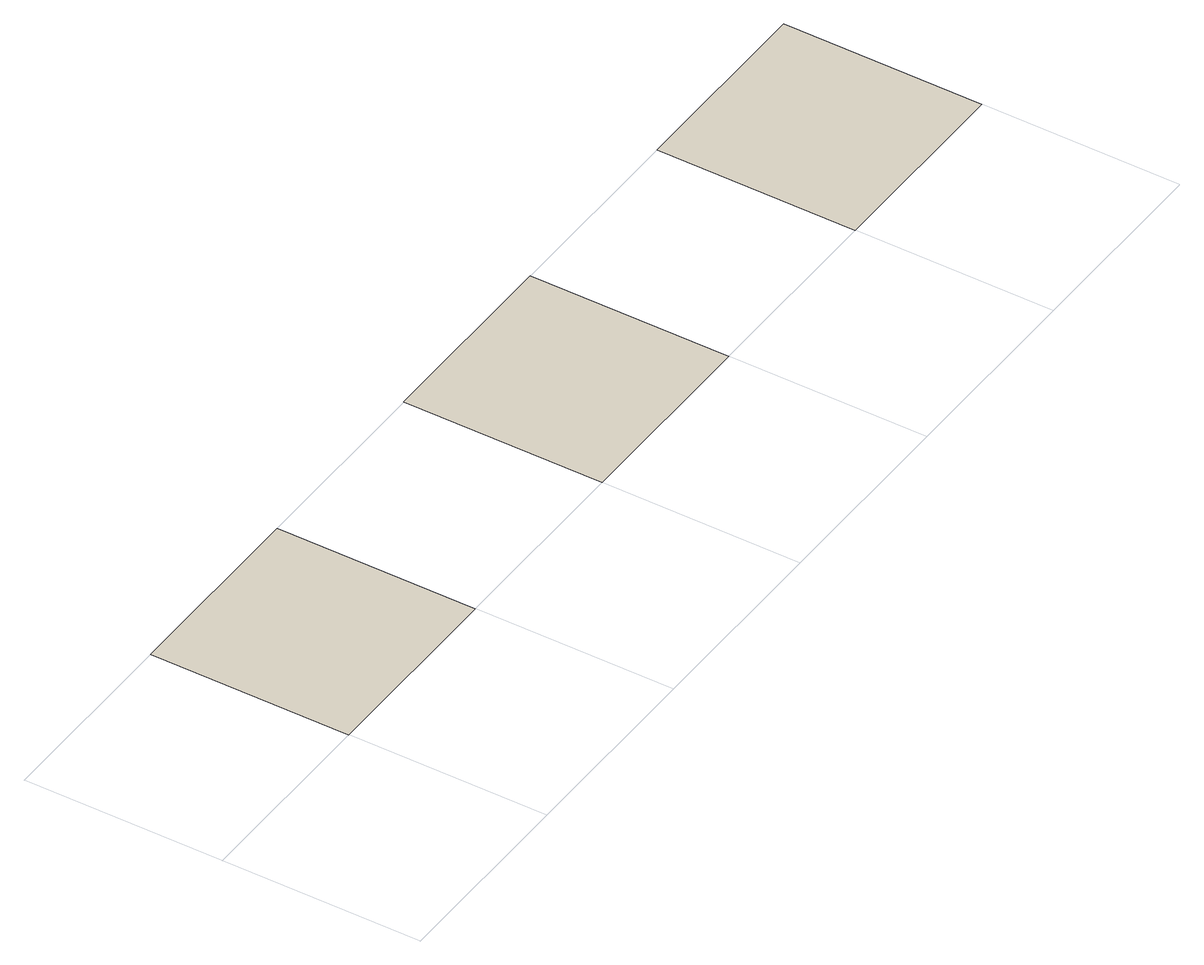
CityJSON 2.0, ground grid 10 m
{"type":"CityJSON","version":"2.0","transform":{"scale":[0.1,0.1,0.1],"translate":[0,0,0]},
"CityObjects":{
"building1":{"type":"Building","attributes":{"measuredHeight":12.5},"geometry":[{"type":"MultiSurface","lod":"0","boundaries":[[[0,1,2,3]]]}]},
"building2":{"type":"Building","attributes":{"measuredHeight":15},"geometry":[{"type":"MultiSurface","lod":"0","boundaries":[[[4,5,6,7]]]}]},
"building3":{"type":"Building","attributes":{"measuredHeight":18},"geometry":[{"type":"MultiSurface","lod":"0","boundaries":[[[8,9,10,11]]]}]}
},
"vertices":[
[100,0,0],[100,100,0],[0,100,0],[0,0,0],
[300,0,0],[300,100,0],[200,100,0],[200,0,0],
[500,0,0],[500,100,0],[400,100,0],[400,0,0]
]}
